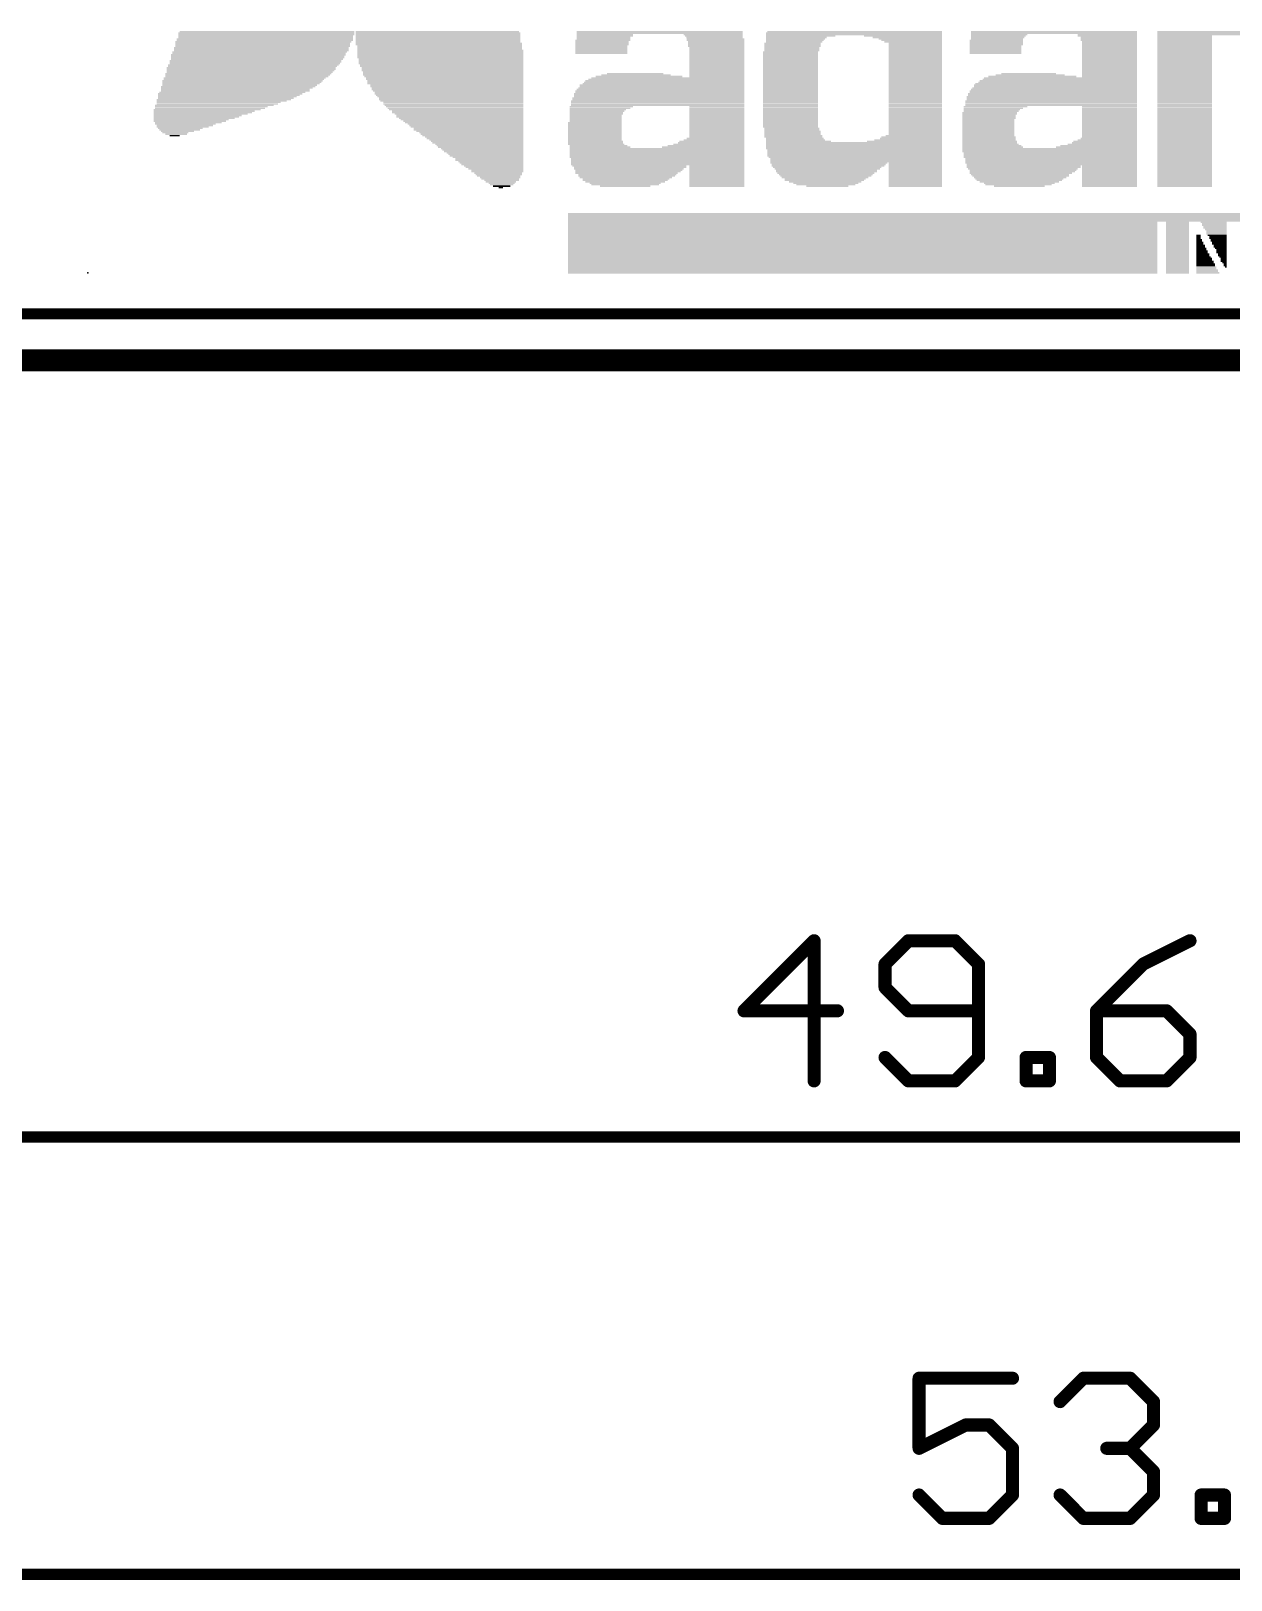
# Model space of a CAD drawing. Extents: x -7.9 to 68.7, y -16.1 to 75.4.
# Drawn here: x 13.44 to 27.37, y -14.16 to 3.82 of the extents above; entities that cross this region are included whole.
import ezdxf

# ---------------------------------------------------------------- set-up
doc = ezdxf.new("R2010")
doc.units = 0
for name, color, linetype in [('16', 132, 'CONTINUOUS'), ('20', 53, 'CONTINUOUS'), ('21', 40, 'CONTINUOUS'), ('22', 6, 'CONTINUOUS'), ('23', 53, 'CONTINUOUS'), ('47', 253, 'CONTINUOUS')]:
    doc.layers.add(name, color=color, linetype=linetype)

# ---------------------------------------------------------------- blocks, each defined once
blk = doc.blocks.new('RECT')
blk.add_solid([(-0.5, -0.5), (0.5, -0.5), (-0.5, 0.5), (0.5, 0.5)])

msp = doc.modelspace()

# ---------------------------------------------------------------- linework, layer by layer
at = {"layer": '16', "const_width": 0.254}
msp.add_lwpolyline([(-0.127, 0), (56.515, 0)], dxfattribs=at)
at = {"layer": '20'}
msp.add_line((53.515, 0.024), (3.015, 0.024), dxfattribs=at)
at = {"layer": '22', "const_width": 0.127}
msp.add_lwpolyline([(7.021, 0.54), (49.621, 0.54)], dxfattribs=at)
at = {"layer": '23'}
msp.add_point((14.097, 1.016), dxfattribs=at)
at = {"layer": '47'}
for points, const_width in [([(22.5272, -6.7393), (21.7137, -7.5528)], 0.1524), ([(22.5272, -8.3663), (22.5272, -6.7393)], 0.1524), ([(23.622, -6.7393), (23.3509, -7.0105)], 0.1524), ([(24.1644, -6.7393), (23.622, -6.7393)], 0.1524), ([(24.4355, -7.0105), (24.1644, -6.7393)], 0.1524), ([(26.8913, -6.7393), (26.3489, -7.0105)], 0.1524), ([(23.3509, -7.0105), (23.3509, -7.2816)], 0.1524), ([(24.4355, -8.0951), (24.4355, -7.0105)], 0.1524), ([(26.3489, -7.0105), (25.8066, -7.5528)], 0.1524), ([(23.3509, -7.2816), (23.622, -7.5528)], 0.1524), ([(21.7137, -7.5528), (22.7984, -7.5528)], 0.1524), ([(23.622, -7.5528), (24.4355, -7.5528)], 0.1524), ([(25.8066, -7.5528), (25.8066, -8.0951)], 0.1524), ([(26.6201, -7.5528), (25.8066, -7.5528)], 0.1524), ([(26.8913, -7.824), (26.6201, -7.5528)], 0.1524), ([(26.8913, -8.0951), (26.8913, -7.824)], 0.1524), ([(23.3509, -8.0951), (23.622, -8.3663)], 0.1524), ([(24.1644, -8.3663), (24.4355, -8.0951)], 0.1524), ([(24.988, -8.3663), (24.988, -8.0951)], 0.1524), ([(24.988, -8.0951), (25.2592, -8.0951)], 0.1524), ([(25.2592, -8.0951), (25.2592, -8.3663)], 0.1524), ([(25.8066, -8.0951), (26.0778, -8.3663)], 0.1524), ([(26.6201, -8.3663), (26.8913, -8.0951)], 0.1524), ([(23.622, -8.3663), (24.1644, -8.3663)], 0.1524), ([(25.2592, -8.3663), (24.988, -8.3663)], 0.1524), ([(26.0778, -8.3663), (26.6201, -8.3663)], 0.1524), ([(0.065, -9.017), (49.592, -9.017)], 0.13), ([(24.8304, -11.8193), (23.7457, -11.8193)], 0.1524), ([(23.7457, -11.8193), (23.7457, -12.6328)], 0.1524), ([(25.3829, -12.0905), (25.654, -11.8193)], 0.1524), ([(25.654, -11.8193), (26.1964, -11.8193)], 0.1524), ([(26.1964, -11.8193), (26.4675, -12.0905)], 0.1524), ([(26.4675, -12.0905), (26.4675, -12.3616)], 0.1524), ([(23.7457, -12.6328), (24.288, -12.3616)], 0.1524), ([(24.288, -12.3616), (24.5592, -12.3616)], 0.1524), ([(24.5592, -12.3616), (24.8304, -12.6328)], 0.1524), ([(26.4675, -12.3616), (26.1964, -12.6328)], 0.1524), ([(24.8304, -12.6328), (24.8304, -13.1751)], 0.1524), ([(26.1964, -12.6328), (25.9252, -12.6328)], 0.1524), ([(26.1964, -12.6328), (26.4675, -12.904)], 0.1524), ([(26.4675, -12.904), (26.4675, -13.1751)], 0.1524), ([(24.0169, -13.4463), (23.7457, -13.1751)], 0.1524), ([(24.8304, -13.1751), (24.5592, -13.4463)], 0.1524), ([(25.654, -13.4463), (25.3829, -13.1751)], 0.1524), ([(26.4675, -13.1751), (26.1964, -13.4463)], 0.1524), ([(27.02, -13.4463), (27.02, -13.1751)], 0.1524), ([(27.02, -13.1751), (27.2912, -13.1751)], 0.1524), ([(27.2912, -13.1751), (27.2912, -13.4463)], 0.1524), ([(24.5592, -13.4463), (24.0169, -13.4463)], 0.1524), ([(26.1964, -13.4463), (25.654, -13.4463)], 0.1524), ([(27.2912, -13.4463), (27.02, -13.4463)], 0.1524), ([(0.065, -14.097), (53.656, -14.097)], 0.13)]:
    msp.add_lwpolyline(points, dxfattribs=dict(at, const_width=const_width))
at = {"layer": '47', "const_width": 0.0762}
for points in [[(22.5653, -6.7393, 1), (22.4891, -6.7393)], [(22.5541, -6.7663, 1), (22.5003, -6.7124)], [(23.622, -6.7012, 1), (23.622, -6.7774)], [(23.649, -6.7663, 1), (23.5951, -6.7124)], [(24.1913, -6.7124, 1), (24.1374, -6.7663)], [(24.1644, -6.7774, 1), (24.1644, -6.7012)], [(26.9083, -6.7734, 1), (26.8742, -6.7052)], [(23.3239, -6.9835, 1), (23.3778, -7.0374)], [(23.389, -7.0105, 1), (23.3128, -7.0105)], [(24.4736, -7.0105, 1), (24.3974, -7.0105)], [(24.4086, -7.0374, 1), (24.4625, -6.9835)], [(26.3319, -6.9764, 1), (26.366, -7.0446)], [(26.3759, -7.0374, 1), (26.322, -6.9835)], [(23.3778, -7.2547, 1), (23.3239, -7.3086)], [(23.3128, -7.2816, 1), (23.389, -7.2816)], [(21.7137, -7.5147, 1), (21.7137, -7.5909)], [(21.6868, -7.5259, 1), (21.7406, -7.5797)], [(22.7984, -7.5909, 1), (22.7984, -7.5147)], [(23.622, -7.5147, 1), (23.622, -7.5909)], [(23.5951, -7.5797, 1), (23.649, -7.5259)], [(24.4355, -7.5909, 1), (24.4355, -7.5147)], [(25.8447, -7.5528, 1), (25.7685, -7.5528)], [(25.8066, -7.5147, 1), (25.8066, -7.5909)], [(25.7796, -7.5259, 1), (25.8335, -7.5797)], [(26.647, -7.5259, 1), (26.5931, -7.5797)], [(26.6201, -7.5909, 1), (26.6201, -7.5147)], [(26.9294, -7.824, 1), (26.8532, -7.824)], [(26.8643, -7.8509, 1), (26.9182, -7.797)], [(23.3778, -8.0682, 1), (23.3239, -8.1221)], [(24.3974, -8.0951, 1), (24.4736, -8.0951)], [(24.4625, -8.1221, 1), (24.4086, -8.0682)], [(25.0261, -8.0951, 1), (24.9499, -8.0951)], [(24.988, -8.057, 1), (24.988, -8.1332)], [(25.2973, -8.0951, 1), (25.2211, -8.0951)], [(25.2592, -8.1332, 1), (25.2592, -8.057)], [(25.8335, -8.0682, 1), (25.7796, -8.1221)], [(25.7685, -8.0951, 1), (25.8447, -8.0951)], [(26.8532, -8.0951, 1), (26.9294, -8.0951)], [(26.9182, -8.1221, 1), (26.8643, -8.0682)], [(22.4891, -8.3663, 1), (22.5653, -8.3663)], [(23.622, -8.3282, 1), (23.622, -8.4044)], [(23.5951, -8.3932, 1), (23.649, -8.3394)], [(24.1374, -8.3394, 1), (24.1913, -8.3932)], [(24.1644, -8.4044, 1), (24.1644, -8.3282)], [(24.988, -8.3282, 1), (24.988, -8.4044)], [(24.9499, -8.3663, 1), (25.0261, -8.3663)], [(25.2211, -8.3663, 1), (25.2973, -8.3663)], [(25.2592, -8.4044, 1), (25.2592, -8.3282)], [(26.0778, -8.3282, 1), (26.0778, -8.4044)], [(26.0508, -8.3932, 1), (26.1047, -8.3394)], [(26.5931, -8.3394, 1), (26.647, -8.3932)], [(26.6201, -8.4044, 1), (26.6201, -8.3282)], [(23.7457, -11.7812, 1), (23.7457, -11.8574)], [(23.7838, -11.8193, 1), (23.7076, -11.8193)], [(24.8304, -11.8574, 1), (24.8304, -11.7812)], [(25.654, -11.7812, 1), (25.654, -11.8574)], [(25.681, -11.8463, 1), (25.6271, -11.7924)], [(26.2233, -11.7924, 1), (26.1694, -11.8463)], [(26.1964, -11.8574, 1), (26.1964, -11.7812)], [(25.3559, -12.0635, 1), (25.4098, -12.1174)], [(26.5056, -12.0905, 1), (26.4294, -12.0905)], [(26.4406, -12.1174, 1), (26.4945, -12.0635)], [(24.288, -12.3235, 1), (24.288, -12.3997)], [(24.3051, -12.3957, 1), (24.271, -12.3276)], [(24.5861, -12.3347, 1), (24.5323, -12.3886)], [(24.5592, -12.3997, 1), (24.5592, -12.3235)], [(26.4294, -12.3616, 1), (26.5056, -12.3616)], [(26.4945, -12.3886, 1), (26.4406, -12.3347)], [(23.7287, -12.5987, 1), (23.7627, -12.6669)], [(24.8685, -12.6328, 1), (24.7923, -12.6328)], [(24.8034, -12.6597, 1), (24.8573, -12.6059)], [(25.9252, -12.5947, 1), (25.9252, -12.6709)], [(26.2233, -12.6059, 1), (26.1694, -12.6597)], [(26.1694, -12.6059, 1), (26.2233, -12.6597)], [(26.1964, -12.6709, 1), (26.1964, -12.5947)], [(23.7076, -12.6328, 1), (23.7838, -12.6328)], [(26.5056, -12.904, 1), (26.4294, -12.904)], [(26.4406, -12.9309, 1), (26.4945, -12.877)], [(23.7726, -13.1482, 1), (23.7188, -13.2021)], [(24.8573, -13.2021, 1), (24.8034, -13.1482)], [(25.4098, -13.1482, 1), (25.3559, -13.2021)], [(26.4945, -13.2021, 1), (26.4406, -13.1482)], [(27.0581, -13.1751, 1), (26.9819, -13.1751)], [(27.02, -13.137, 1), (27.02, -13.2132)], [(27.3293, -13.1751, 1), (27.2531, -13.1751)], [(27.2912, -13.2132, 1), (27.2912, -13.137)], [(24.7923, -13.1751, 1), (24.8685, -13.1751)], [(26.4294, -13.1751, 1), (26.5056, -13.1751)], [(24.0169, -13.4082, 1), (24.0169, -13.4844)], [(23.9899, -13.4732, 1), (24.0438, -13.4194)], [(24.5323, -13.4194, 1), (24.5861, -13.4732)], [(24.5592, -13.4844, 1), (24.5592, -13.4082)], [(25.654, -13.4082, 1), (25.654, -13.4844)], [(25.6271, -13.4732, 1), (25.681, -13.4194)], [(26.1694, -13.4194, 1), (26.2233, -13.4732)], [(26.1964, -13.4844, 1), (26.1964, -13.4082)], [(27.02, -13.4082, 1), (27.02, -13.4844)], [(26.9819, -13.4463, 1), (27.0581, -13.4463)], [(27.2531, -13.4463, 1), (27.3293, -13.4463)], [(27.2912, -13.4844, 1), (27.2912, -13.4082)]]:
    msp.add_lwpolyline(points, format="xyb", dxfattribs=at)

# ---------------------------------------------------------------- block references
at = {"layer": '21'}
for p, xscale, yscale in [((16.1674, 3.7988), 2.0452, 0.0168), ((16.1674, 3.7821), 2.0452, 0.0167), ((16.1758, 3.8156), 2.0285, 0.0168), ((18.1539, 3.8156), 1.8944, 0.0168), ((18.1623, 3.7988), 1.9111, 0.0168), ((18.1623, 3.7821), 1.9111, 0.0167), ((20.7355, 3.8156), 1.9279, 0.0168), ((20.7355, 3.7988), 1.9279, 0.0168), ((20.0985, 3.7821), 0.6538, 0.0167), ((21.3559, 3.7821), 0.6873, 0.0167), ((22.9903, 3.7988), 2.0452, 0.0168), ((22.9903, 3.7821), 2.0452, 0.0167), ((22.9987, 3.8156), 2.0284, 0.0168), ((25.3121, 3.8156), 1.9278, 0.0168), ((25.3121, 3.7988), 1.9278, 0.0168), ((24.6751, 3.7821), 0.6538, 0.0167), ((25.9323, 3.7821), 0.6873, 0.0167), ((27.0556, 3.8156), 1.0897, 0.0168), ((27.0556, 3.7988), 1.0897, 0.0168), ((27.0556, 3.7821), 1.0897, 0.0167), ((16.1087, 3.6312), 2.0284, 0.0168), ((16.1087, 3.6144), 2.0284, 0.0168), ((16.1087, 3.5977), 2.0284, 0.0167), ((16.1338, 3.6983), 2.0452, 0.0167), ((16.1255, 3.6815), 2.0285, 0.0168), ((16.1255, 3.6647), 2.0285, 0.0168), ((16.1255, 3.648), 2.0285, 0.0167), ((16.1506, 3.7318), 2.0452, 0.0168), ((16.1506, 3.715), 2.0452, 0.0168), ((16.159, 3.7653), 2.0284, 0.0168), ((16.159, 3.7486), 2.0284, 0.0167), ((18.1623, 3.7653), 1.9111, 0.0168), ((18.1623, 3.7486), 1.9111, 0.0167), ((18.1623, 3.7318), 1.9111, 0.0168), ((18.1623, 3.715), 1.9111, 0.0168), ((18.1623, 3.6983), 1.9111, 0.0167), ((18.1707, 3.6815), 1.9279, 0.0168), ((18.1707, 3.6647), 1.9279, 0.0168), ((18.1791, 3.648), 1.9111, 0.0167), ((18.1791, 3.6312), 1.9111, 0.0168), ((18.1791, 3.6144), 1.9111, 0.0168), ((18.1874, 3.5977), 1.9278, 0.0167), ((20.0734, 3.715), 0.637, 0.0168), ((20.065, 3.6983), 0.6202, 0.0167), ((20.065, 3.6815), 0.6202, 0.0168), ((20.065, 3.6647), 0.6202, 0.0168), ((20.0567, 3.648), 0.6035, 0.0167), ((20.0567, 3.6312), 0.6035, 0.0168), ((20.0567, 3.6144), 0.6035, 0.0168), ((20.0567, 3.5977), 0.6035, 0.0167), ((20.0985, 3.7653), 0.6538, 0.0168), ((20.0817, 3.7486), 0.6203, 0.0167), ((20.0817, 3.7318), 0.6203, 0.0168), ((21.3642, 3.7653), 0.6706, 0.0168), ((21.3726, 3.7486), 0.6538, 0.0167), ((21.381, 3.7318), 0.6705, 0.0168), ((21.381, 3.715), 0.6705, 0.0168), ((21.3893, 3.6983), 0.6538, 0.0167), ((21.3893, 3.6815), 0.6538, 0.0168), ((21.3893, 3.6647), 0.6538, 0.0168), ((21.3893, 3.648), 0.6538, 0.0167), ((21.3977, 3.6312), 0.637, 0.0168), ((21.3977, 3.6144), 0.637, 0.0168), ((21.3977, 3.5977), 0.637, 0.0167), ((22.2778, 3.6815), 0.6538, 0.0168), ((22.2778, 3.6647), 0.6538, 0.0168), ((22.2778, 3.648), 0.6538, 0.0167), ((22.2695, 3.6312), 0.6371, 0.0168), ((22.2695, 3.6144), 0.6371, 0.0168), ((22.2695, 3.5977), 0.6371, 0.0167), ((22.3114, 3.7318), 0.6873, 0.0168), ((22.303, 3.715), 0.6706, 0.0168), ((22.2946, 3.6983), 0.6538, 0.0167), ((22.3701, 3.7653), 0.8047, 0.0168), ((22.3198, 3.7486), 0.7041, 0.0167), ((23.5603, 3.7653), 0.9052, 0.0168), ((23.6105, 3.7486), 0.8047, 0.0167), ((23.6441, 3.7318), 0.7376, 0.0168), ((23.6608, 3.715), 0.7041, 0.0168), ((23.6776, 3.6983), 0.6706, 0.0167), ((23.7028, 3.6815), 0.6203, 0.0168), ((23.7028, 3.6647), 0.6203, 0.0168), ((23.7028, 3.648), 0.6203, 0.0167), ((23.7028, 3.6312), 0.6203, 0.0168), ((23.7028, 3.6144), 0.6203, 0.0168), ((23.7028, 3.5977), 0.6203, 0.0167), ((24.6416, 3.715), 0.6203, 0.0168), ((24.6416, 3.6983), 0.6203, 0.0167), ((24.6416, 3.6815), 0.6203, 0.0168), ((24.6416, 3.6647), 0.6203, 0.0168), ((24.6332, 3.648), 0.6035, 0.0167), ((24.6332, 3.6312), 0.6035, 0.0168), ((24.6332, 3.6144), 0.6035, 0.0168), ((24.6332, 3.5977), 0.6035, 0.0167), ((24.6667, 3.7653), 0.637, 0.0168), ((24.6584, 3.7486), 0.6203, 0.0167), ((24.65, 3.7318), 0.6035, 0.0168), ((25.9323, 3.7653), 0.6873, 0.0168), ((25.9491, 3.7486), 0.6537, 0.0167), ((25.9491, 3.7318), 0.6537, 0.0168), ((25.9491, 3.715), 0.6537, 0.0168), ((25.9575, 3.6983), 0.637, 0.0167), ((25.9575, 3.6815), 0.637, 0.0168), ((25.9575, 3.6647), 0.637, 0.0168), ((25.9575, 3.648), 0.637, 0.0167), ((25.9575, 3.6312), 0.637, 0.0168), ((25.9575, 3.6144), 0.637, 0.0168), ((25.9575, 3.5977), 0.637, 0.0167), ((26.8293, 3.7653), 0.6371, 0.0168), ((26.8293, 3.7486), 0.6371, 0.0167), ((26.8293, 3.7318), 0.6371, 0.0168), ((26.8293, 3.715), 0.6371, 0.0168), ((26.8293, 3.6983), 0.6371, 0.0167), ((26.8293, 3.6815), 0.6371, 0.0168), ((26.8293, 3.6647), 0.6371, 0.0168), ((26.8293, 3.648), 0.6371, 0.0167), ((26.8293, 3.6312), 0.6371, 0.0168), ((26.8293, 3.6144), 0.6371, 0.0168), ((26.8293, 3.5977), 0.6371, 0.0167), ((16.0165, 3.43), 1.9782, 0.0168), ((16.0081, 3.4133), 1.9614, 0.0167), ((16.0417, 3.4803), 1.9949, 0.0168), ((16.0417, 3.4636), 1.9949, 0.0167), ((16.0333, 3.4468), 1.9781, 0.0168), ((16.0752, 3.5474), 2.0285, 0.0167), ((16.0584, 3.4971), 1.9949, 0.0168), ((16.0668, 3.5306), 2.0117, 0.0168), ((16.0668, 3.5139), 2.0117, 0.0167), ((16.0919, 3.5809), 2.0284, 0.0168), ((16.0836, 3.5641), 2.0117, 0.0168), ((18.1874, 3.5809), 1.9278, 0.0168), ((18.1874, 3.5641), 1.9278, 0.0168), ((18.1874, 3.5474), 1.9278, 0.0167), ((18.1874, 3.5306), 1.9278, 0.0168), ((18.1874, 3.5139), 1.9278, 0.0167), ((18.1958, 3.4971), 1.911, 0.0168), ((18.1958, 3.4803), 1.911, 0.0168), ((18.1958, 3.4636), 1.911, 0.0167), ((18.1958, 3.4468), 1.911, 0.0168), ((18.2042, 3.43), 1.8943, 0.0168), ((18.2042, 3.4133), 1.8943, 0.0167), ((20.0567, 3.5809), 0.6035, 0.0168), ((20.0567, 3.5641), 0.6035, 0.0168), ((21.3977, 3.5809), 0.637, 0.0168), ((21.3977, 3.5641), 0.637, 0.0168), ((21.3977, 3.5474), 0.637, 0.0167), ((21.3977, 3.5306), 0.637, 0.0168), ((21.3977, 3.5139), 0.637, 0.0167), ((21.3977, 3.4971), 0.637, 0.0168), ((21.3977, 3.4803), 0.637, 0.0168), ((21.3977, 3.4636), 0.637, 0.0167), ((21.3977, 3.4468), 0.637, 0.0168), ((21.3977, 3.43), 0.637, 0.0168), ((21.3977, 3.4133), 0.637, 0.0167), ((22.2527, 3.5809), 0.637, 0.0168), ((22.2527, 3.5641), 0.637, 0.0168), ((22.2527, 3.5474), 0.637, 0.0167), ((22.2527, 3.5306), 0.637, 0.0168), ((22.2527, 3.5139), 0.637, 0.0167), ((22.2527, 3.4971), 0.637, 0.0168), ((22.2527, 3.4803), 0.637, 0.0168), ((22.2527, 3.4636), 0.637, 0.0167), ((22.2527, 3.4468), 0.637, 0.0168), ((22.2527, 3.43), 0.637, 0.0168), ((22.2527, 3.4133), 0.637, 0.0167), ((23.7028, 3.5809), 0.6203, 0.0168), ((23.7028, 3.5641), 0.6203, 0.0168), ((23.7028, 3.5474), 0.6203, 0.0167), ((23.7028, 3.5306), 0.6203, 0.0168), ((23.7028, 3.5139), 0.6203, 0.0167), ((23.7028, 3.4971), 0.6203, 0.0168), ((23.7028, 3.4803), 0.6203, 0.0168), ((23.7028, 3.4636), 0.6203, 0.0167), ((23.7028, 3.4468), 0.6203, 0.0168), ((23.7028, 3.43), 0.6203, 0.0168), ((23.7028, 3.4133), 0.6203, 0.0167), ((24.6332, 3.5809), 0.6035, 0.0168), ((24.6332, 3.5641), 0.6035, 0.0168), ((25.9575, 3.5809), 0.637, 0.0168), ((25.9575, 3.5641), 0.637, 0.0168), ((25.9575, 3.5474), 0.637, 0.0167), ((25.9575, 3.5306), 0.637, 0.0168), ((25.9575, 3.5139), 0.637, 0.0167), ((25.9575, 3.4971), 0.637, 0.0168), ((25.9575, 3.4803), 0.637, 0.0168), ((25.9575, 3.4636), 0.637, 0.0167), ((25.9575, 3.4468), 0.637, 0.0168), ((25.9575, 3.43), 0.637, 0.0168), ((25.9575, 3.4133), 0.637, 0.0167), ((26.8293, 3.5809), 0.6371, 0.0168), ((26.8293, 3.5641), 0.6371, 0.0168), ((26.8293, 3.5474), 0.6371, 0.0167), ((26.8293, 3.5306), 0.6371, 0.0168), ((26.8293, 3.5139), 0.6371, 0.0167), ((26.8293, 3.4971), 0.6371, 0.0168), ((26.8293, 3.4803), 0.6371, 0.0168), ((26.8293, 3.4636), 0.6371, 0.0167), ((26.8293, 3.4468), 0.6371, 0.0168), ((26.8293, 3.43), 0.6371, 0.0168), ((26.8293, 3.4133), 0.6371, 0.0167), ((15.8908, 3.2456), 1.8609, 0.0168), ((15.9159, 3.2792), 1.8776, 0.0167), ((15.9075, 3.2624), 1.8608, 0.0168), ((15.9578, 3.3295), 1.9278, 0.0167), ((15.9495, 3.3127), 1.9111, 0.0168), ((15.9411, 3.2959), 1.8943, 0.0168), ((15.9913, 3.3965), 1.9614, 0.0168), ((15.9913, 3.3797), 1.9614, 0.0168), ((15.983, 3.363), 1.9447, 0.0167), ((15.9746, 3.3462), 1.9279, 0.0168), ((18.2126, 3.3965), 1.8775, 0.0168), ((18.2126, 3.3797), 1.8775, 0.0168), ((18.2126, 3.363), 1.8775, 0.0167), ((18.2209, 3.3462), 1.8608, 0.0168), ((18.2209, 3.3295), 1.8608, 0.0167), ((18.2209, 3.3127), 1.8608, 0.0168), ((18.2293, 3.2959), 1.844, 0.0168), ((18.2377, 3.2792), 1.8272, 0.0167), ((18.2377, 3.2624), 1.8272, 0.0168), ((18.2461, 3.2456), 1.8105, 0.0168), ((20.7942, 3.2456), 1.844, 0.0168), ((20.811, 3.2624), 1.8105, 0.0168), ((20.8278, 3.2792), 1.7769, 0.0167), ((20.4925, 3.2959), 1.0059, 0.0168), ((20.459, 3.3127), 0.8047, 0.0168), ((20.4506, 3.3295), 0.6538, 0.0167), ((21.3977, 3.3965), 0.637, 0.0168), ((21.3977, 3.3797), 0.637, 0.0168), ((21.3977, 3.363), 0.637, 0.0167), ((21.3977, 3.3462), 0.637, 0.0168), ((21.3977, 3.3295), 0.637, 0.0167), ((21.3977, 3.3127), 0.637, 0.0168), ((21.3977, 3.2959), 0.637, 0.0168), ((22.2527, 3.3965), 0.637, 0.0168), ((22.2527, 3.3797), 0.637, 0.0168), ((22.2527, 3.363), 0.637, 0.0167), ((22.2527, 3.3462), 0.637, 0.0168), ((22.2527, 3.3295), 0.637, 0.0167), ((22.2527, 3.3127), 0.637, 0.0168), ((22.2527, 3.2959), 0.637, 0.0168), ((22.2527, 3.2792), 0.637, 0.0167), ((22.2527, 3.2624), 0.637, 0.0168), ((22.2527, 3.2456), 0.637, 0.0168), ((23.7028, 3.3965), 0.6203, 0.0168), ((23.7028, 3.3797), 0.6203, 0.0168), ((23.7028, 3.363), 0.6203, 0.0167), ((23.7028, 3.3462), 0.6203, 0.0168), ((23.7028, 3.3295), 0.6203, 0.0167), ((23.7028, 3.3127), 0.6203, 0.0168), ((23.7028, 3.2959), 0.6203, 0.0168), ((23.7028, 3.2792), 0.6203, 0.0167), ((23.7028, 3.2624), 0.6203, 0.0168), ((23.7028, 3.2456), 0.6203, 0.0168), ((25.3624, 3.2456), 1.8272, 0.0168), ((25.3792, 3.2624), 1.7937, 0.0168), ((25.3876, 3.2792), 1.7769, 0.0167), ((25.0607, 3.2959), 1.0226, 0.0168), ((25.0355, 3.3127), 0.8046, 0.0168), ((25.0188, 3.3295), 0.6371, 0.0167), ((25.9575, 3.3965), 0.637, 0.0168), ((25.9575, 3.3797), 0.637, 0.0168), ((25.9575, 3.363), 0.637, 0.0167), ((25.9575, 3.3462), 0.637, 0.0168), ((25.9575, 3.3295), 0.637, 0.0167), ((25.9575, 3.3127), 0.637, 0.0168), ((25.9575, 3.2959), 0.637, 0.0168), ((26.8293, 3.3965), 0.6371, 0.0168), ((26.8293, 3.3797), 0.6371, 0.0168), ((26.8293, 3.363), 0.6371, 0.0167), ((26.8293, 3.3462), 0.6371, 0.0168), ((26.8293, 3.3295), 0.6371, 0.0167), ((26.8293, 3.3127), 0.6371, 0.0168), ((26.8293, 3.2959), 0.6371, 0.0168), ((26.8293, 3.2792), 0.6371, 0.0167), ((26.8293, 3.2624), 0.6371, 0.0168), ((26.8293, 3.2456), 0.6371, 0.0168), ((15.7483, 3.0948), 1.6764, 0.0167), ((15.7315, 3.078), 1.6428, 0.0168), ((15.7148, 3.0612), 1.6093, 0.0168), ((15.7734, 3.1115), 1.6932, 0.0168), ((15.8405, 3.1785), 1.7937, 0.0167), ((15.8237, 3.1618), 1.7602, 0.0168), ((15.807, 3.145), 1.7267, 0.0168), ((15.807, 3.1282), 1.7267, 0.0167), ((15.8572, 3.1953), 1.7938, 0.0168), ((15.8824, 3.2288), 1.8441, 0.0167), ((15.874, 3.2121), 1.8273, 0.0168), ((18.2461, 3.2288), 1.8105, 0.0167), ((18.2461, 3.2121), 1.8105, 0.0168), ((18.2629, 3.1953), 1.7769, 0.0168), ((18.2629, 3.1785), 1.7769, 0.0167), ((18.2712, 3.1618), 1.7602, 0.0168), ((18.2712, 3.145), 1.7602, 0.0168), ((18.2796, 3.1282), 1.7434, 0.0167), ((18.288, 3.1115), 1.7266, 0.0168), ((18.288, 3.0948), 1.7266, 0.0167), ((18.2964, 3.078), 1.7099, 0.0168), ((18.3048, 3.0612), 1.6931, 0.0168), ((20.7272, 3.0948), 1.9781, 0.0167), ((20.7272, 3.078), 1.9781, 0.0168), ((20.7272, 3.0612), 1.9781, 0.0168), ((20.7355, 3.1282), 1.9613, 0.0167), ((20.7355, 3.1115), 1.9613, 0.0168), ((20.7439, 3.145), 1.9446, 0.0168), ((20.7523, 3.1618), 1.9278, 0.0168), ((20.7607, 3.1953), 1.9111, 0.0168), ((20.7607, 3.1785), 1.9111, 0.0167), ((20.7775, 3.2121), 1.8775, 0.0168), ((20.7858, 3.2288), 1.8608, 0.0167), ((22.2527, 3.2288), 0.637, 0.0167), ((22.2527, 3.2121), 0.637, 0.0168), ((22.2527, 3.1953), 0.637, 0.0168), ((22.2527, 3.1785), 0.637, 0.0167), ((22.2527, 3.1618), 0.637, 0.0168), ((22.2527, 3.145), 0.637, 0.0168), ((22.2527, 3.1282), 0.637, 0.0167), ((22.2527, 3.1115), 0.637, 0.0168), ((22.2527, 3.0948), 0.637, 0.0167), ((22.2527, 3.078), 0.637, 0.0168), ((22.2527, 3.0612), 0.637, 0.0168), ((23.7028, 3.2288), 0.6203, 0.0167), ((23.7028, 3.2121), 0.6203, 0.0168), ((23.7028, 3.1953), 0.6203, 0.0168), ((23.7028, 3.1785), 0.6203, 0.0167), ((23.7028, 3.1618), 0.6203, 0.0168), ((23.7028, 3.145), 0.6203, 0.0168), ((23.7028, 3.1282), 0.6203, 0.0167), ((23.7028, 3.1115), 0.6203, 0.0168), ((23.7028, 3.0948), 0.6203, 0.0167), ((23.7028, 3.078), 0.6203, 0.0168), ((23.7028, 3.0612), 0.6203, 0.0168), ((25.287, 3.0612), 1.9781, 0.0168), ((25.2954, 3.0948), 1.9613, 0.0167), ((25.2954, 3.078), 1.9613, 0.0168), ((25.3037, 3.1282), 1.9446, 0.0167), ((25.3037, 3.1115), 1.9446, 0.0168), ((25.3121, 3.145), 1.9278, 0.0168), ((25.3205, 3.1618), 1.911, 0.0168), ((25.3289, 3.1953), 1.8943, 0.0168), ((25.3289, 3.1785), 1.8943, 0.0167), ((25.3373, 3.2121), 1.8775, 0.0168), ((25.354, 3.2288), 1.844, 0.0167), ((26.8293, 3.2288), 0.6371, 0.0167), ((26.8293, 3.2121), 0.6371, 0.0168), ((26.8293, 3.1953), 0.6371, 0.0168), ((26.8293, 3.1785), 0.6371, 0.0167), ((26.8293, 3.1618), 0.6371, 0.0168), ((26.8293, 3.145), 0.6371, 0.0168), ((26.8293, 3.1282), 0.6371, 0.0167), ((26.8293, 3.1115), 0.6371, 0.0168), ((26.8293, 3.0948), 0.6371, 0.0167), ((26.8293, 3.078), 0.6371, 0.0168), ((26.8293, 3.0612), 0.6371, 0.0168), ((15.4801, 2.9104), 1.2405, 0.0167), ((15.4465, 2.8936), 1.1734, 0.0168), ((15.4298, 2.8768), 1.1399, 0.0168), ((15.5639, 2.9606), 1.3747, 0.0168), ((15.5303, 2.9439), 1.3076, 0.0167), ((15.5136, 2.9271), 1.2741, 0.0168), ((15.6728, 3.0277), 1.559, 0.0168), ((15.6477, 3.0109), 1.5088, 0.0168), ((15.6142, 2.9942), 1.4417, 0.0167), ((15.5974, 2.9774), 1.4082, 0.0168), ((15.698, 3.0445), 1.5758, 0.0167), ((18.3131, 3.0445), 1.6764, 0.0167), ((18.3131, 3.0277), 1.6764, 0.0168), ((18.3215, 3.0109), 1.6596, 0.0168), ((18.3383, 2.9942), 1.6261, 0.0167), ((18.3383, 2.9774), 1.6261, 0.0168), ((18.3467, 2.9606), 1.6093, 0.0168), ((18.3551, 2.9439), 1.5925, 0.0167), ((18.3634, 2.9271), 1.5758, 0.0168), ((18.3718, 2.9104), 1.559, 0.0167), ((18.3886, 2.8936), 1.5255, 0.0168), ((18.3886, 2.8768), 1.5255, 0.0168), ((20.0566, 2.9439), 0.7376, 0.0167), ((20.0147, 2.9104), 0.6538, 0.0167), ((20.0063, 2.8936), 0.637, 0.0168), ((19.9979, 2.8768), 0.6203, 0.0168), ((20.0399, 2.9271), 0.7041, 0.0168), ((20.7104, 3.0109), 2.0116, 0.0168), ((20.7104, 2.9942), 2.0116, 0.0167), ((20.7104, 2.9774), 2.0116, 0.0168), ((20.7104, 2.9606), 2.0116, 0.0168), ((20.7188, 3.0445), 1.9949, 0.0167), ((20.7188, 3.0277), 1.9949, 0.0168), ((21.3977, 2.9439), 0.637, 0.0167), ((21.3977, 2.9271), 0.637, 0.0168), ((21.3977, 2.9104), 0.637, 0.0167), ((21.3977, 2.8936), 0.637, 0.0168), ((21.3977, 2.8768), 0.637, 0.0168), ((22.2527, 3.0445), 0.637, 0.0167), ((22.2527, 3.0277), 0.637, 0.0168), ((22.2527, 3.0109), 0.637, 0.0168), ((22.2527, 2.9942), 0.637, 0.0167), ((22.2527, 2.9774), 0.637, 0.0168), ((22.2527, 2.9606), 0.637, 0.0168), ((22.2527, 2.9439), 0.637, 0.0167), ((22.2527, 2.9271), 0.637, 0.0168), ((22.2527, 2.9104), 0.637, 0.0167), ((22.2527, 2.8936), 0.637, 0.0168), ((22.2527, 2.8768), 0.637, 0.0168), ((23.7028, 3.0445), 0.6203, 0.0167), ((23.7028, 3.0277), 0.6203, 0.0168), ((23.7028, 3.0109), 0.6203, 0.0168), ((23.7028, 2.9942), 0.6203, 0.0167), ((23.7028, 2.9774), 0.6203, 0.0168), ((23.7028, 2.9606), 0.6203, 0.0168), ((23.7028, 2.9439), 0.6203, 0.0167), ((23.7028, 2.9271), 0.6203, 0.0168), ((23.7028, 2.9104), 0.6203, 0.0167), ((23.7028, 2.8936), 0.6203, 0.0168), ((23.7028, 2.8768), 0.6203, 0.0168), ((24.5661, 2.8768), 0.637, 0.0168), ((24.6332, 2.9439), 0.7376, 0.0167), ((24.5913, 2.9104), 0.6538, 0.0167), ((24.5829, 2.8936), 0.637, 0.0168), ((24.6081, 2.9271), 0.6873, 0.0168), ((25.2786, 3.0109), 1.9949, 0.0168), ((25.2786, 2.9942), 1.9949, 0.0167), ((25.2786, 2.9774), 1.9949, 0.0168), ((25.2786, 2.9606), 1.9949, 0.0168), ((25.287, 3.0445), 1.9781, 0.0167), ((25.287, 3.0277), 1.9781, 0.0168), ((25.9575, 2.9439), 0.637, 0.0167), ((25.9575, 2.9271), 0.637, 0.0168), ((25.9575, 2.9104), 0.637, 0.0167), ((25.9575, 2.8936), 0.637, 0.0168), ((25.9575, 2.8768), 0.637, 0.0168), ((26.8293, 3.0445), 0.6371, 0.0167), ((26.8293, 3.0277), 0.6371, 0.0168), ((26.8293, 3.0109), 0.6371, 0.0168), ((26.8293, 2.9942), 0.6371, 0.0167), ((26.8293, 2.9774), 0.6371, 0.0168), ((26.8293, 2.9606), 0.6371, 0.0168), ((26.8293, 2.9439), 0.6371, 0.0167), ((26.8293, 2.9271), 0.6371, 0.0168), ((26.8293, 2.9104), 0.6371, 0.0167), ((26.8293, 2.8936), 0.6371, 0.0168), ((26.8293, 2.8768), 0.6371, 0.0168), ((15.4046, 2.8601), 1.0896, 0.0167), ((15.3711, 2.8433), 1.0226, 0.0168), ((15.3543, 2.8265), 0.989, 0.0168), ((15.3292, 2.8098), 0.9387, 0.0167), ((15.2957, 2.793), 0.8717, 0.0168), ((15.2789, 2.7762), 0.8382, 0.0168), ((15.2621, 2.7595), 0.7712, 0.0167), ((15.2286, 2.7427), 0.7041, 0.0168), ((15.2202, 2.7259), 0.6538, 0.0168), ((15.1951, 2.7092), 0.6035, 0.0167), ((15.1699, 2.6924), 0.5196, 0.0168), ((18.4054, 2.8601), 1.4919, 0.0167), ((18.4137, 2.8433), 1.4752, 0.0168), ((18.4137, 2.8265), 1.4752, 0.0168), ((18.4305, 2.8098), 1.4417, 0.0167), ((18.4389, 2.793), 1.4249, 0.0168), ((18.4556, 2.7762), 1.3914, 0.0168), ((18.464, 2.7595), 1.3746, 0.0167), ((18.4808, 2.7427), 1.3411, 0.0168), ((18.4892, 2.7259), 1.3243, 0.0168), ((18.4976, 2.7092), 1.3075, 0.0167), ((18.5143, 2.6924), 1.274, 0.0168), ((19.9811, 2.7595), 0.6203, 0.0167), ((19.9811, 2.7427), 0.6203, 0.0168), ((19.9811, 2.7259), 0.6203, 0.0168), ((19.9811, 2.7092), 0.6203, 0.0167), ((19.9811, 2.6924), 0.6203, 0.0168), ((19.9979, 2.8601), 0.6203, 0.0167), ((19.9896, 2.8433), 0.6035, 0.0168), ((19.9896, 2.8265), 0.6035, 0.0168), ((19.9896, 2.8098), 0.6035, 0.0167), ((19.9896, 2.793), 0.6035, 0.0168), ((19.9896, 2.7762), 0.6035, 0.0168), ((21.3977, 2.8601), 0.637, 0.0167), ((21.3977, 2.8433), 0.637, 0.0168), ((21.3977, 2.8265), 0.637, 0.0168), ((21.3977, 2.8098), 0.637, 0.0167), ((21.3977, 2.793), 0.637, 0.0168), ((21.3977, 2.7762), 0.637, 0.0168), ((21.3977, 2.7595), 0.637, 0.0167), ((21.3977, 2.7427), 0.637, 0.0168), ((21.3977, 2.7259), 0.637, 0.0168), ((21.3977, 2.7092), 0.637, 0.0167), ((21.3977, 2.6924), 0.637, 0.0168), ((22.2527, 2.8601), 0.637, 0.0167), ((22.2527, 2.8433), 0.637, 0.0168), ((22.2527, 2.8265), 0.637, 0.0168), ((22.2527, 2.8098), 0.637, 0.0167), ((22.2527, 2.793), 0.637, 0.0168), ((22.2527, 2.7762), 0.637, 0.0168), ((22.2527, 2.7595), 0.637, 0.0167), ((22.2527, 2.7427), 0.637, 0.0168), ((22.2527, 2.7259), 0.637, 0.0168), ((22.2527, 2.7092), 0.637, 0.0167), ((22.2695, 2.6924), 0.6371, 0.0168), ((23.7028, 2.8601), 0.6203, 0.0167), ((23.7028, 2.8433), 0.6203, 0.0168), ((23.7028, 2.8265), 0.6203, 0.0168), ((23.7028, 2.8098), 0.6203, 0.0167), ((23.7028, 2.793), 0.6203, 0.0168), ((23.7028, 2.7762), 0.6203, 0.0168), ((23.7028, 2.7595), 0.6203, 0.0167), ((23.7028, 2.7427), 0.6203, 0.0168), ((23.7028, 2.7259), 0.6203, 0.0168), ((23.7028, 2.7092), 0.6203, 0.0167), ((23.7028, 2.6924), 0.6203, 0.0168), ((24.5661, 2.8601), 0.637, 0.0167), ((24.5578, 2.8433), 0.6203, 0.0168), ((24.5578, 2.8265), 0.6203, 0.0168), ((24.5578, 2.8098), 0.6203, 0.0167), ((24.5494, 2.793), 0.6035, 0.0168), ((24.5494, 2.7762), 0.6035, 0.0168), ((24.5494, 2.7595), 0.6035, 0.0167), ((24.5494, 2.7427), 0.6035, 0.0168), ((24.5494, 2.7259), 0.6035, 0.0168), ((24.5494, 2.7092), 0.6035, 0.0167), ((24.5494, 2.6924), 0.6035, 0.0168), ((25.9575, 2.8601), 0.637, 0.0167), ((25.9575, 2.8433), 0.637, 0.0168), ((25.9575, 2.8265), 0.637, 0.0168), ((25.9575, 2.8098), 0.637, 0.0167), ((25.9575, 2.793), 0.637, 0.0168), ((25.9575, 2.7762), 0.637, 0.0168), ((25.9575, 2.7595), 0.637, 0.0167), ((25.9575, 2.7427), 0.637, 0.0168), ((25.9575, 2.7259), 0.637, 0.0168), ((25.9575, 2.7092), 0.637, 0.0167), ((25.9575, 2.6924), 0.637, 0.0168), ((26.8293, 2.8601), 0.6371, 0.0167), ((26.8293, 2.8433), 0.6371, 0.0168), ((26.8293, 2.8265), 0.6371, 0.0168), ((26.8293, 2.8098), 0.6371, 0.0167), ((26.8293, 2.793), 0.6371, 0.0168), ((26.8293, 2.7762), 0.6371, 0.0168), ((26.8293, 2.7595), 0.6371, 0.0167), ((26.8293, 2.7427), 0.6371, 0.0168), ((26.8293, 2.7259), 0.6371, 0.0168), ((26.8293, 2.7092), 0.6371, 0.0167), ((26.8293, 2.6924), 0.6371, 0.0168), ((15.1615, 2.6757), 0.4694, 0.0167), ((15.1364, 2.6589), 0.3856, 0.0168), ((15.1112, 2.6421), 0.3018, 0.0168), ((15.1196, 2.6254), 0.2514, 0.0167), ((15.1029, 2.6086), 0.1173, 0.0168), ((18.5143, 2.6757), 1.274, 0.0167), ((18.5311, 2.6589), 1.2405, 0.0168), ((18.5478, 2.6421), 1.207, 0.0168), ((18.5562, 2.6254), 1.1902, 0.0167), ((18.5646, 2.6086), 1.1734, 0.0168), ((18.5814, 2.5918), 1.1399, 0.0168), ((18.5898, 2.5751), 1.1231, 0.0167), ((18.6065, 2.5583), 1.0896, 0.0168), ((18.6149, 2.5415), 1.0728, 0.0168), ((18.6233, 2.5248), 1.0561, 0.0167), ((19.9811, 2.6757), 0.6203, 0.0167), ((19.9811, 2.6589), 0.6203, 0.0168), ((19.9811, 2.6421), 0.6203, 0.0168), ((19.9811, 2.6254), 0.6203, 0.0167), ((19.9811, 2.6086), 0.6203, 0.0168), ((19.9811, 2.5918), 0.6203, 0.0168), ((19.9811, 2.5751), 0.6203, 0.0167), ((19.9811, 2.5583), 0.6203, 0.0168), ((19.9896, 2.5415), 0.6371, 0.0168), ((19.9896, 2.5248), 0.6371, 0.0167), ((21.3307, 2.5248), 0.7711, 0.0167), ((21.3391, 2.5415), 0.7543, 0.0168), ((21.3642, 2.5583), 0.704, 0.0168), ((21.381, 2.5751), 0.6705, 0.0167), ((21.3977, 2.6757), 0.637, 0.0167), ((21.3977, 2.6589), 0.637, 0.0168), ((21.3977, 2.6421), 0.637, 0.0168), ((21.3977, 2.6254), 0.637, 0.0167), ((21.3977, 2.6086), 0.637, 0.0168), ((21.3977, 2.5918), 0.637, 0.0168), ((22.2778, 2.6589), 0.6538, 0.0168), ((22.2778, 2.6421), 0.6538, 0.0168), ((22.2778, 2.6254), 0.6538, 0.0167), ((22.2862, 2.6086), 0.6706, 0.0168), ((22.2862, 2.5918), 0.6706, 0.0168), ((22.2695, 2.6757), 0.6371, 0.0167), ((22.303, 2.5751), 0.6706, 0.0167), ((22.3114, 2.5583), 0.6873, 0.0168), ((22.3449, 2.5415), 0.7544, 0.0168), ((22.9903, 2.5248), 2.0452, 0.0167), ((23.577, 2.5415), 0.8717, 0.0168), ((23.619, 2.5583), 0.7879, 0.0168), ((23.6525, 2.5751), 0.7208, 0.0167), ((23.6608, 2.5918), 0.7041, 0.0168), ((23.686, 2.6086), 0.6538, 0.0168), ((23.7028, 2.6757), 0.6203, 0.0167), ((23.7028, 2.6589), 0.6203, 0.0168), ((23.7028, 2.6421), 0.6203, 0.0168), ((23.7028, 2.6254), 0.6203, 0.0167), ((24.5661, 2.5415), 0.637, 0.0168), ((24.5661, 2.5248), 0.637, 0.0167), ((24.5494, 2.6757), 0.6035, 0.0167), ((24.5494, 2.6589), 0.6035, 0.0168), ((24.5494, 2.6421), 0.6035, 0.0168), ((24.5494, 2.6254), 0.6035, 0.0167), ((24.5494, 2.6086), 0.6035, 0.0168), ((24.5578, 2.5918), 0.6203, 0.0168), ((24.5578, 2.5751), 0.6203, 0.0167), ((24.5578, 2.5583), 0.6203, 0.0168), ((25.8988, 2.5248), 0.7543, 0.0167), ((25.9072, 2.5415), 0.7376, 0.0168), ((25.9323, 2.5583), 0.6873, 0.0168), ((25.9491, 2.5751), 0.6537, 0.0167), ((25.9575, 2.6757), 0.637, 0.0167), ((25.9575, 2.6589), 0.637, 0.0168), ((25.9575, 2.6421), 0.637, 0.0168), ((25.9575, 2.6254), 0.637, 0.0167), ((25.9575, 2.6086), 0.637, 0.0168), ((25.9575, 2.5918), 0.637, 0.0168), ((26.8293, 2.6757), 0.6371, 0.0167), ((26.8293, 2.6589), 0.6371, 0.0168), ((26.8293, 2.6421), 0.6371, 0.0168), ((26.8293, 2.6254), 0.6371, 0.0167), ((26.8293, 2.6086), 0.6371, 0.0168), ((26.8293, 2.5918), 0.6371, 0.0168), ((26.8293, 2.5751), 0.6371, 0.0167), ((26.8293, 2.5583), 0.6371, 0.0168), ((26.8293, 2.5415), 0.6371, 0.0168), ((26.8293, 2.5248), 0.6371, 0.0167), ((18.64, 2.508), 1.0226, 0.0168), ((18.6484, 2.4912), 1.0058, 0.0167), ((18.6568, 2.4745), 0.989, 0.0168), ((18.6736, 2.4577), 0.9555, 0.0168), ((18.682, 2.4409), 0.9387, 0.0167), ((18.6903, 2.4242), 0.922, 0.0168), ((18.7071, 2.4074), 0.8884, 0.0168), ((18.7155, 2.3906), 0.8717, 0.0167), ((18.7239, 2.3739), 0.8549, 0.0168), ((18.7406, 2.3571), 0.8214, 0.0168), ((18.7574, 2.3403), 0.7879, 0.0167), ((19.9979, 2.508), 0.6538, 0.0168), ((20.0231, 2.4912), 0.6706, 0.0167), ((20.702, 2.4577), 2.0284, 0.0168), ((20.702, 2.4409), 2.0284, 0.0167), ((20.702, 2.4242), 2.0284, 0.0168), ((20.702, 2.4074), 2.0284, 0.0168), ((20.702, 2.3906), 2.0284, 0.0167), ((20.702, 2.3739), 2.0284, 0.0168), ((20.702, 2.3571), 2.0284, 0.0168), ((20.0399, 2.4745), 0.7041, 0.0168), ((20.7104, 2.3403), 2.0116, 0.0167), ((21.2385, 2.4745), 0.9555, 0.0168), ((21.272, 2.4912), 0.8885, 0.0167), ((21.3055, 2.508), 0.8214, 0.0168), ((22.9903, 2.508), 2.0452, 0.0168), ((22.9903, 2.4912), 2.0452, 0.0167), ((22.9903, 2.4745), 2.0452, 0.0168), ((22.9903, 2.4577), 2.0452, 0.0168), ((22.9987, 2.4409), 2.0284, 0.0167), ((22.9987, 2.4242), 2.0284, 0.0168), ((22.9987, 2.4074), 2.0284, 0.0168), ((22.9987, 2.3906), 2.0284, 0.0167), ((22.9987, 2.3739), 2.0284, 0.0168), ((23.007, 2.3571), 2.0117, 0.0168), ((23.0155, 2.3403), 1.9949, 0.0167), ((24.5745, 2.508), 0.6538, 0.0168), ((25.2618, 2.4577), 2.0284, 0.0168), ((25.2618, 2.4409), 2.0284, 0.0167), ((25.2618, 2.4242), 2.0284, 0.0168), ((24.5913, 2.4912), 0.6873, 0.0167), ((24.5997, 2.4745), 0.7041, 0.0168), ((25.2702, 2.4074), 2.0116, 0.0168), ((25.2702, 2.3906), 2.0116, 0.0167), ((25.2702, 2.3739), 2.0116, 0.0168), ((25.2702, 2.3571), 2.0116, 0.0168), ((25.2786, 2.3403), 1.9949, 0.0167), ((25.8067, 2.4745), 0.9387, 0.0168), ((25.8318, 2.4912), 0.8884, 0.0167), ((25.8737, 2.508), 0.8046, 0.0168), ((26.8293, 2.508), 0.6371, 0.0168), ((26.8293, 2.4912), 0.6371, 0.0167), ((26.8293, 2.4745), 0.6371, 0.0168), ((26.8293, 2.4577), 0.6371, 0.0168), ((26.8293, 2.4409), 0.6371, 0.0167), ((26.8293, 2.4242), 0.6371, 0.0168), ((26.8293, 2.4074), 0.6371, 0.0168), ((26.8293, 2.3906), 0.6371, 0.0167), ((26.8293, 2.3739), 0.6371, 0.0168), ((26.8293, 2.3571), 0.6371, 0.0168), ((26.8293, 2.3403), 0.6371, 0.0167), ((18.7574, 2.3236), 0.7879, 0.0168), ((18.7742, 2.3068), 0.7543, 0.0168), ((18.7825, 2.29), 0.7376, 0.0167), ((18.7909, 2.2733), 0.7208, 0.0168), ((18.8077, 2.2566), 0.6873, 0.0167), ((18.8161, 2.2398), 0.6705, 0.0168), ((18.8328, 2.223), 0.637, 0.0168), ((18.8496, 2.2063), 0.6035, 0.0167), ((18.8496, 2.1895), 0.6035, 0.0168), ((18.858, 2.1727), 0.5532, 0.0168), ((18.8664, 2.156), 0.5365, 0.0167), ((20.7104, 2.3236), 2.0116, 0.0168), ((20.7104, 2.3068), 2.0116, 0.0168), ((20.7104, 2.29), 2.0116, 0.0167), ((20.7104, 2.2733), 2.0116, 0.0168), ((20.3835, 2.2566), 1.3244, 0.0167), ((20.3919, 2.2398), 1.3076, 0.0168), ((20.3752, 2.223), 1.2741, 0.0168), ((20.3667, 2.1895), 1.2237, 0.0168), ((20.35, 2.1727), 1.1902, 0.0168), ((20.3752, 2.2063), 1.2405, 0.0167), ((20.3584, 2.156), 1.1399, 0.0167), ((21.3977, 2.2566), 0.637, 0.0167), ((21.3977, 2.2398), 0.637, 0.0168), ((21.3977, 2.223), 0.637, 0.0168), ((21.3977, 2.2063), 0.637, 0.0167), ((21.3977, 2.1895), 0.637, 0.0168), ((21.3977, 2.1727), 0.637, 0.0168), ((21.3977, 2.156), 0.637, 0.0167), ((23.0155, 2.3236), 1.9949, 0.0168), ((23.0155, 2.3068), 1.9949, 0.0168), ((22.697, 2.29), 1.3579, 0.0167), ((22.697, 2.2733), 1.3243, 0.0168), ((22.6885, 2.2566), 1.3075, 0.0167), ((22.6802, 2.2398), 1.2573, 0.0168), ((22.6802, 2.223), 1.2238, 0.0168), ((22.6717, 2.2063), 1.1735, 0.0167), ((22.6717, 2.1895), 1.1735, 0.0168), ((22.6634, 2.1727), 1.1232, 0.0168), ((22.6634, 2.156), 1.0896, 0.0167), ((23.7028, 2.29), 0.6203, 0.0167), ((23.7028, 2.2733), 0.6203, 0.0168), ((23.7028, 2.2566), 0.6203, 0.0167), ((23.7028, 2.2398), 0.6203, 0.0168), ((23.7028, 2.223), 0.6203, 0.0168), ((23.7028, 2.2063), 0.6203, 0.0167), ((23.7028, 2.1895), 0.6203, 0.0168), ((23.7028, 2.1727), 0.6203, 0.0168), ((23.7028, 2.156), 0.6203, 0.0167), ((25.2786, 2.3236), 1.9949, 0.0168), ((25.2786, 2.3068), 1.9949, 0.0168), ((25.2786, 2.29), 1.9949, 0.0167), ((24.9601, 2.2566), 1.3244, 0.0167), ((24.9601, 2.2398), 1.3244, 0.0168), ((25.287, 2.2733), 1.9781, 0.0168), ((24.9517, 2.223), 1.274, 0.0168), ((24.9517, 2.2063), 1.2406, 0.0167), ((24.9433, 2.1895), 1.2238, 0.0168), ((24.9266, 2.1727), 1.1903, 0.0168), ((24.9182, 2.156), 1.1399, 0.0167), ((25.9575, 2.2566), 0.637, 0.0167), ((25.9575, 2.2398), 0.637, 0.0168), ((25.9575, 2.223), 0.637, 0.0168), ((25.9575, 2.2063), 0.637, 0.0167), ((25.9575, 2.1895), 0.637, 0.0168), ((25.9575, 2.1727), 0.637, 0.0168), ((25.9575, 2.156), 0.637, 0.0167), ((26.8293, 2.3236), 0.6371, 0.0168), ((26.8293, 2.3068), 0.6371, 0.0168), ((26.8293, 2.29), 0.6371, 0.0167), ((26.8293, 2.2733), 0.6371, 0.0168), ((26.8293, 2.2566), 0.6371, 0.0167), ((26.8293, 2.2398), 0.6371, 0.0168), ((26.8293, 2.223), 0.6371, 0.0168), ((26.8293, 2.2063), 0.6371, 0.0167), ((26.8293, 2.1895), 0.6371, 0.0168), ((26.8293, 2.1727), 0.6371, 0.0168), ((26.8293, 2.156), 0.6371, 0.0167), ((18.8664, 2.1392), 0.5029, 0.0168), ((18.8831, 2.1224), 0.4694, 0.0168), ((18.8832, 2.1057), 0.4359, 0.0167), ((18.8999, 2.0889), 0.4024, 0.0168), ((18.8915, 2.0722), 0.352, 0.0167), ((18.8999, 2.0554), 0.3018, 0.0168), ((18.8999, 2.0386), 0.2682, 0.0168), ((18.8999, 2.0219), 0.2012, 0.0167), ((18.8916, 2.0051), 0.0503, 0.0168), ((20.35, 2.1392), 1.1232, 0.0168), ((20.3416, 2.1224), 1.0729, 0.0168), ((20.3416, 2.1057), 1.0058, 0.0167), ((20.3332, 2.0889), 0.989, 0.0168), ((20.3332, 2.0722), 0.922, 0.0167), ((20.3332, 2.0554), 0.8214, 0.0168), ((20.3332, 2.0386), 0.7879, 0.0168), ((20.3332, 2.0219), 0.5868, 0.0167), ((21.3977, 2.1392), 0.637, 0.0168), ((21.3977, 2.1224), 0.637, 0.0168), ((21.3977, 2.1057), 0.637, 0.0167), ((21.3977, 2.0889), 0.637, 0.0168), ((21.3977, 2.0722), 0.637, 0.0167), ((21.3977, 2.0554), 0.637, 0.0168), ((21.3977, 2.0386), 0.637, 0.0168), ((21.3977, 2.0219), 0.637, 0.0167), ((22.6634, 2.1392), 1.0562, 0.0168), ((22.655, 2.1224), 1.0058, 0.0168), ((22.655, 2.1057), 0.9388, 0.0167), ((22.6467, 2.0889), 0.9221, 0.0168), ((22.655, 2.0722), 0.8382, 0.0167), ((22.6634, 2.0554), 0.7544, 0.0168), ((22.6634, 2.0386), 0.6874, 0.0168), ((22.6802, 2.0219), 0.4861, 0.0167), ((23.7028, 2.1392), 0.6203, 0.0168), ((23.7028, 2.1224), 0.6203, 0.0168), ((23.7028, 2.1057), 0.6203, 0.0167), ((23.7028, 2.0889), 0.6203, 0.0168), ((23.7028, 2.0722), 0.6203, 0.0167), ((23.7028, 2.0554), 0.6203, 0.0168), ((23.7028, 2.0386), 0.6203, 0.0168), ((23.7028, 2.0219), 0.6203, 0.0167), ((24.9266, 2.1392), 1.1231, 0.0168), ((24.9182, 2.1224), 1.0729, 0.0168), ((24.9098, 2.1057), 1.0226, 0.0167), ((24.9098, 2.0889), 0.9891, 0.0168), ((24.9098, 2.0722), 0.922, 0.0167), ((24.9098, 2.0554), 0.8214, 0.0168), ((24.9014, 2.0386), 0.7712, 0.0168), ((24.9098, 2.0219), 0.5868, 0.0167), ((25.9575, 2.1392), 0.637, 0.0168), ((25.9575, 2.1224), 0.637, 0.0168), ((25.9575, 2.1057), 0.637, 0.0167), ((25.9575, 2.0889), 0.637, 0.0168), ((25.9575, 2.0722), 0.637, 0.0167), ((25.9575, 2.0554), 0.637, 0.0168), ((25.9575, 2.0386), 0.637, 0.0168), ((25.9575, 2.0219), 0.637, 0.0167), ((26.8293, 2.1392), 0.6371, 0.0168), ((26.8293, 2.1224), 0.6371, 0.0168), ((26.8293, 2.1057), 0.6371, 0.0167), ((26.8293, 2.0889), 0.6371, 0.0168), ((26.8293, 2.0722), 0.6371, 0.0167), ((26.8293, 2.0554), 0.6371, 0.0168), ((26.8293, 2.0386), 0.6371, 0.0168), ((26.8293, 2.0219), 0.6371, 0.0167), ((26.67, 1.7033), 13.998, 0.0168), ((26.67, 1.6865), 13.998, 0.0167), ((26.67, 1.6698), 13.998, 0.0168), ((26.67, 1.6531), 13.998, 0.0167), ((26.67, 1.6363), 13.998, 0.0168), ((26.67, 1.6195), 13.998, 0.0168), ((23.0908, 1.6028), 6.8397, 0.0167), ((23.0908, 1.586), 6.8397, 0.0168), ((23.0908, 1.5692), 6.8397, 0.0168), ((23.0908, 1.5525), 6.8397, 0.0167), ((23.0908, 1.5357), 6.8397, 0.0168), ((23.0908, 1.5189), 6.8397, 0.0168), ((23.0908, 1.5022), 6.8397, 0.0167), ((23.0908, 1.4854), 6.8397, 0.0168), ((23.0908, 1.4686), 6.8397, 0.0168), ((23.0908, 1.4519), 6.8397, 0.0167), ((23.0908, 1.4351), 6.8397, 0.0168), ((26.7455, 1.6028), 0.2683, 0.0167), ((26.7455, 1.586), 0.2683, 0.0168), ((26.7455, 1.5692), 0.2683, 0.0168), ((26.7455, 1.5525), 0.2683, 0.0167), ((26.7455, 1.5357), 0.2683, 0.0168), ((26.7455, 1.5189), 0.2683, 0.0168), ((26.7455, 1.5022), 0.2683, 0.0167), ((26.7455, 1.4854), 0.2683, 0.0168), ((26.7455, 1.4686), 0.2683, 0.0168), ((26.7455, 1.4519), 0.2683, 0.0167), ((26.7455, 1.4351), 0.2683, 0.0168), ((26.9886, 1.4519), 0.0503, 0.0167), ((26.9886, 1.4351), 0.0503, 0.0168), ((27.1646, 1.6028), 0.3017, 0.0167), ((27.1729, 1.586), 0.285, 0.0168), ((27.1729, 1.5692), 0.285, 0.0168), ((27.1813, 1.5525), 0.2682, 0.0167), ((27.1813, 1.5357), 0.2682, 0.0168), ((27.1897, 1.5189), 0.2514, 0.0168), ((27.1981, 1.5022), 0.2347, 0.0167), ((27.1981, 1.4854), 0.2347, 0.0168), ((27.1981, 1.4686), 0.2347, 0.0168), ((27.2065, 1.4519), 0.2179, 0.0167), ((27.2148, 1.4351), 0.2012, 0.0168), ((23.0908, 1.4183), 6.8397, 0.0167), ((23.0908, 1.4016), 6.8397, 0.0168), ((23.0908, 1.3848), 6.8397, 0.0168), ((23.0908, 1.368), 6.8397, 0.0167), ((23.0908, 1.3513), 6.8397, 0.0168), ((23.0908, 1.3345), 6.8397, 0.0168), ((23.0908, 1.3177), 6.8397, 0.0167), ((23.0908, 1.301), 6.8397, 0.0168), ((23.0908, 1.2842), 6.8397, 0.0168), ((23.0908, 1.2674), 6.8397, 0.0167), ((23.0908, 1.2507), 6.8397, 0.0168), ((26.7455, 1.4183), 0.2683, 0.0167), ((26.7455, 1.4016), 0.2683, 0.0168), ((26.7455, 1.3848), 0.2683, 0.0168), ((26.7455, 1.368), 0.2683, 0.0167), ((26.7455, 1.3513), 0.2683, 0.0168), ((26.7455, 1.3345), 0.2683, 0.0168), ((26.7455, 1.3177), 0.2683, 0.0167), ((26.7455, 1.301), 0.2683, 0.0168), ((26.7455, 1.2842), 0.2683, 0.0168), ((26.7455, 1.2674), 0.2683, 0.0167), ((26.7455, 1.2507), 0.2683, 0.0168), ((26.9969, 1.4016), 0.067, 0.0168), ((26.9969, 1.3848), 0.067, 0.0168), ((27.0053, 1.368), 0.0838, 0.0167), ((27.0053, 1.3513), 0.0838, 0.0168), ((27.0137, 1.3345), 0.1006, 0.0168), ((27.0137, 1.3177), 0.1006, 0.0167), ((27.0221, 1.301), 0.1173, 0.0168), ((27.0221, 1.2842), 0.1173, 0.0168), ((26.9886, 1.4183), 0.0503, 0.0167), ((27.0305, 1.2674), 0.1341, 0.0167), ((27.0305, 1.2507), 0.1341, 0.0168), ((27.2148, 1.4183), 0.2012, 0.0167), ((27.2232, 1.4016), 0.1844, 0.0168), ((27.2232, 1.3848), 0.1844, 0.0168), ((27.2316, 1.368), 0.1676, 0.0167), ((27.2316, 1.3513), 0.1676, 0.0168), ((27.24, 1.3345), 0.1509, 0.0168), ((27.24, 1.3177), 0.1509, 0.0167), ((27.2484, 1.301), 0.1341, 0.0168), ((27.2568, 1.2842), 0.1173, 0.0168), ((27.2568, 1.2674), 0.1173, 0.0167), ((27.2568, 1.2507), 0.1173, 0.0168), ((23.0908, 1.234), 6.8397, 0.0167), ((23.0908, 1.2172), 6.8397, 0.0168), ((23.0908, 1.2004), 6.8397, 0.0168), ((23.0908, 1.1837), 6.8397, 0.0167), ((23.0908, 1.1669), 6.8397, 0.0168), ((23.0908, 1.1501), 6.8397, 0.0168), ((23.0908, 1.1334), 6.8397, 0.0167), ((23.0908, 1.1166), 6.8397, 0.0168), ((23.0908, 1.0998), 6.8397, 0.0168), ((23.0908, 1.0831), 6.8397, 0.0167), ((26.7455, 1.234), 0.2683, 0.0167), ((26.7455, 1.2172), 0.2683, 0.0168), ((26.7455, 1.2004), 0.2683, 0.0168), ((26.7455, 1.1837), 0.2683, 0.0167), ((26.7455, 1.1669), 0.2683, 0.0168), ((26.7455, 1.1501), 0.2683, 0.0168), ((26.7455, 1.1334), 0.2683, 0.0167), ((26.7455, 1.1166), 0.2683, 0.0168), ((26.7455, 1.0998), 0.2683, 0.0168), ((26.7455, 1.0831), 0.2683, 0.0167), ((27.0388, 1.234), 0.1508, 0.0167), ((27.0388, 1.2172), 0.1508, 0.0168), ((27.0472, 1.2004), 0.1676, 0.0168), ((27.0556, 1.1837), 0.1844, 0.0167), ((27.0556, 1.1669), 0.1844, 0.0168), ((27.0724, 1.1166), 0.2179, 0.0168), ((27.0724, 1.0998), 0.2179, 0.0168), ((27.064, 1.1501), 0.2011, 0.0168), ((27.064, 1.1334), 0.2011, 0.0167), ((27.0808, 1.0831), 0.2347, 0.0167), ((27.2651, 1.234), 0.1006, 0.0167), ((27.2651, 1.2172), 0.1006, 0.0168), ((27.2735, 1.2004), 0.0838, 0.0168), ((27.2819, 1.1837), 0.067, 0.0167), ((27.2819, 1.1669), 0.067, 0.0168), ((27.2819, 1.1501), 0.067, 0.0168), ((27.2903, 1.1334), 0.0503, 0.0167), ((27.2987, 1.1166), 0.0335, 0.0168), ((27.2987, 1.0998), 0.0335, 0.0168), ((27.3071, 1.0831), 0.0167, 0.0167), ((23.0908, 1.0663), 6.8397, 0.0168), ((23.0908, 1.0495), 6.8397, 0.0168), ((23.0908, 1.0328), 6.8397, 0.0167), ((23.0908, 1.016), 6.8397, 0.0168), ((26.7455, 1.0663), 0.2683, 0.0168), ((26.7455, 1.0495), 0.2683, 0.0168), ((26.7455, 1.0328), 0.2683, 0.0167), ((26.7455, 1.016), 0.2683, 0.0168), ((27.0891, 1.0495), 0.2514, 0.0168), ((27.0891, 1.0328), 0.2514, 0.0167), ((27.0975, 1.016), 0.2682, 0.0168), ((27.0808, 1.0663), 0.2347, 0.0168)]:
    msp.add_blockref('RECT', p, dxfattribs=dict(at, xscale=xscale, yscale=yscale))

doc.saveas('drawing.dxf')
